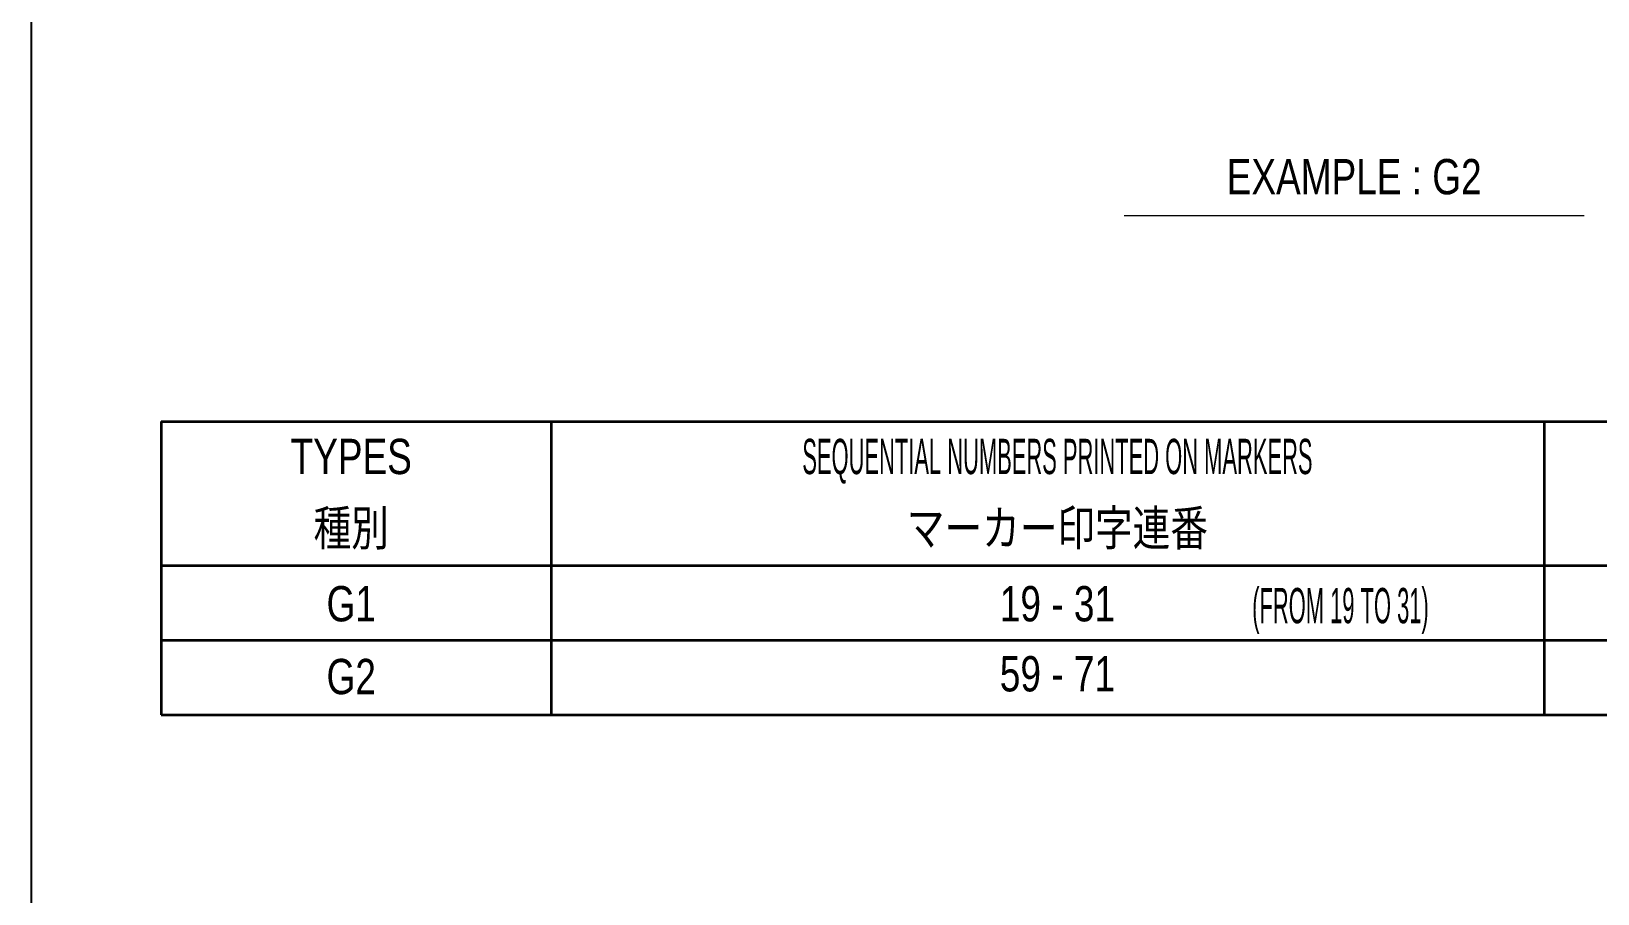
# Model space of a CAD drawing. Header units: millimetres. Extents: x 7 to 413, y 10 to 287.
# Drawn here: x 33 to 140.6, y 165.8 to 225 of the extents above; entities that cross this region are included whole.
import ezdxf
from ezdxf.enums import TextEntityAlignment as Align

# ---------------------------------------------------------------- set-up
doc = ezdxf.new("R2010")
doc.units = ezdxf.units.MM
for name, color, linetype in [('GR01_バルーン', 7, 'Continuous'), ('図面枠D8M', 7, 'Continuous'), ('表題、部品表', 7, 'Continuous')]:
    doc.layers.add(name, color=color, linetype=linetype)
doc.styles.add('HG丸ｺﾞｼｯｸM-PRO', font='')
doc.styles.get('HG丸ｺﾞｼｯｸM-PRO').set_extended_font_data('HG丸ｺﾞｼｯｸM-PRO')

# ---------------------------------------------------------------- blocks, each defined once
blk = doc.blocks.new('BLKF023')
at = {"layer": '図面枠D8M', "color": 2, "linetype": 'Continuous', "lineweight": 25}
blk.add_line((33, 286.75), (33, 10.25), dxfattribs=at)

msp = doc.modelspace()

# ---------------------------------------------------------------- linework, layer by layer
at = {"layer": 'GR01_バルーン', "color": 7, "linetype": 'Continuous', "lineweight": 13}
msp.add_line((108.05, 212.36), (139.65, 212.36), dxfattribs=at)
at = {"layer": '表題、部品表', "color": 3, "linetype": 'Continuous', "lineweight": 35}
for p, q in [((41.91, 198.21), (41.91, 178.08)), ((41.91, 198.21), (213.07, 198.21)), ((68.72, 178.08), (68.72, 198.21)), ((136.91, 178.08), (136.91, 198.21)), ((41.91, 188.34), (213.07, 188.34)), ((41.91, 183.21), (166.91, 183.21)), ((41.91, 178.08), (213.07, 178.08))]:
    msp.add_line(p, q, dxfattribs=at)

# ---------------------------------------------------------------- block references
at = {"layer": '図面枠D8M', "color": 4, "linetype": 'Continuous', "lineweight": 13}
msp.add_blockref('BLKF023', (0, 0), dxfattribs=at)

# ---------------------------------------------------------------- texts
at = {"layer": '表題、部品表', "color": 3, "linetype": 'Continuous', "lineweight": 13, "style": 'HG丸ｺﾞｼｯｸM-PRO', "width": 0.78345}
msp.add_text('EXAMPLE : G2', height=2.4242, dxfattribs=at).set_placement((123.85, 215.03), align=Align.MIDDLE_CENTER)
at = {"layer": '表題、部品表', "color": 3, "linetype": 'Continuous', "lineweight": 35, "style": 'HG丸ｺﾞｼｯｸM-PRO'}
for s, height, width, p in [('TYPES', 2.424, 0.783213, (54.97, 195.82)), ('SEQUENTIAL NUMBERS PRINTED ON MARKERS', 2.4218, 0.464736, (103.47, 195.82)), ('種別', 2.424, 0.781842, (54.97, 190.91)), ('マーカー印字連番', 2.424, 0.781842, (103.47, 190.91)), ('G1', 2.424, 0.783931, (54.97, 185.71)), ('19 - 31', 2.424, 0.784188, (103.47, 185.71)), ('(FROM 19 TO 31)', 2.4218, 0.464848, (122.91, 185.58)), ('G2', 2.424, 0.783931, (54.97, 180.71)), ('59 - 71', 2.424, 0.784188, (103.47, 180.9))]:
    msp.add_text(s, height=height, dxfattribs=dict(at, width=width)).set_placement(p, align=Align.MIDDLE_CENTER)

doc.saveas('drawing.dxf')
